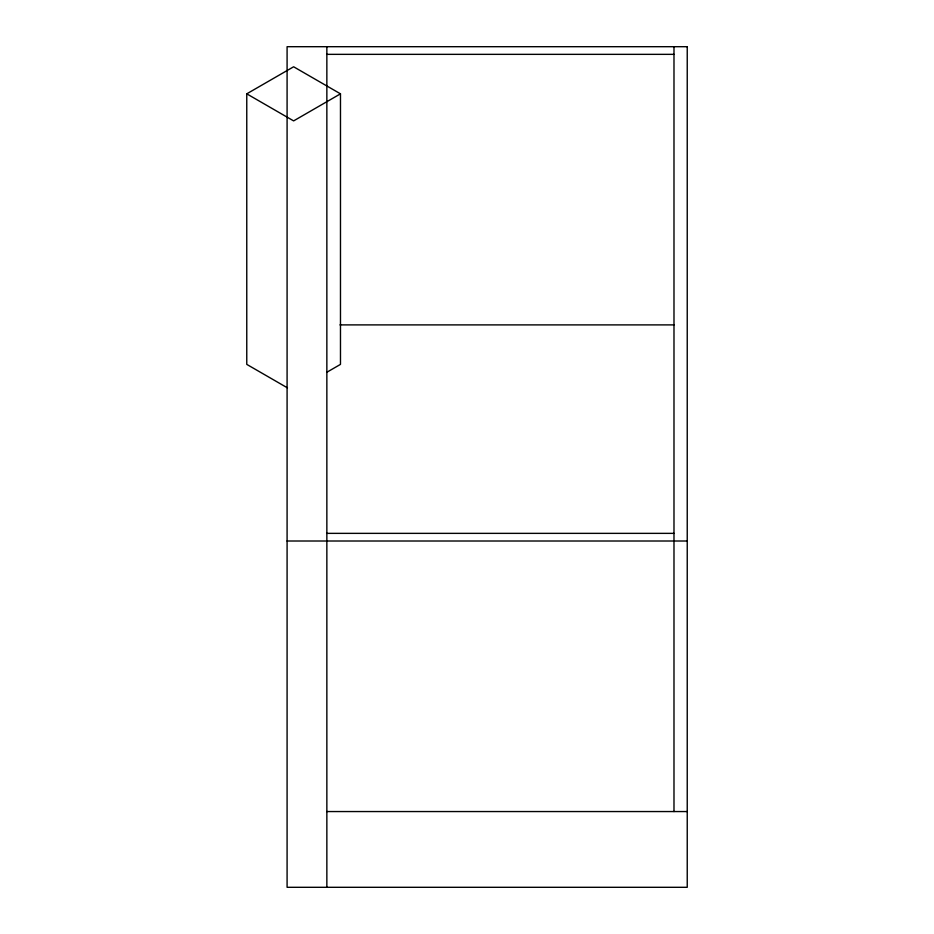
<?xml version="1.0" encoding="UTF-8"?>
<svg xmlns="http://www.w3.org/2000/svg" width="934" height="934" viewBox="0 0 934 934"><rect width="100%" height="100%" fill="white"/><g stroke="black" fill="none" stroke-linecap="round" stroke-linejoin="round"><path stroke-width="1.4" d="M287.462 387.867L246.763 364.377L246.763 93.832L293.626 66.781L340.478 93.832L340.478 364.377L326.923 372.211M340.478 93.832L293.626 120.895L246.763 93.832M326.853 54.347L673.986 54.347M339.976 324.892L673.986 324.892M326.853 533.361L673.986 533.361M287.088 541.008L687.237 541.008M326.853 811.553L687.237 811.553M673.986 46.7L673.986 811.553M326.853 46.7L326.853 887.3M687.237 46.7L287.088 46.7L287.088 887.3L687.237 887.3L687.237 46.7"/></g></svg>
